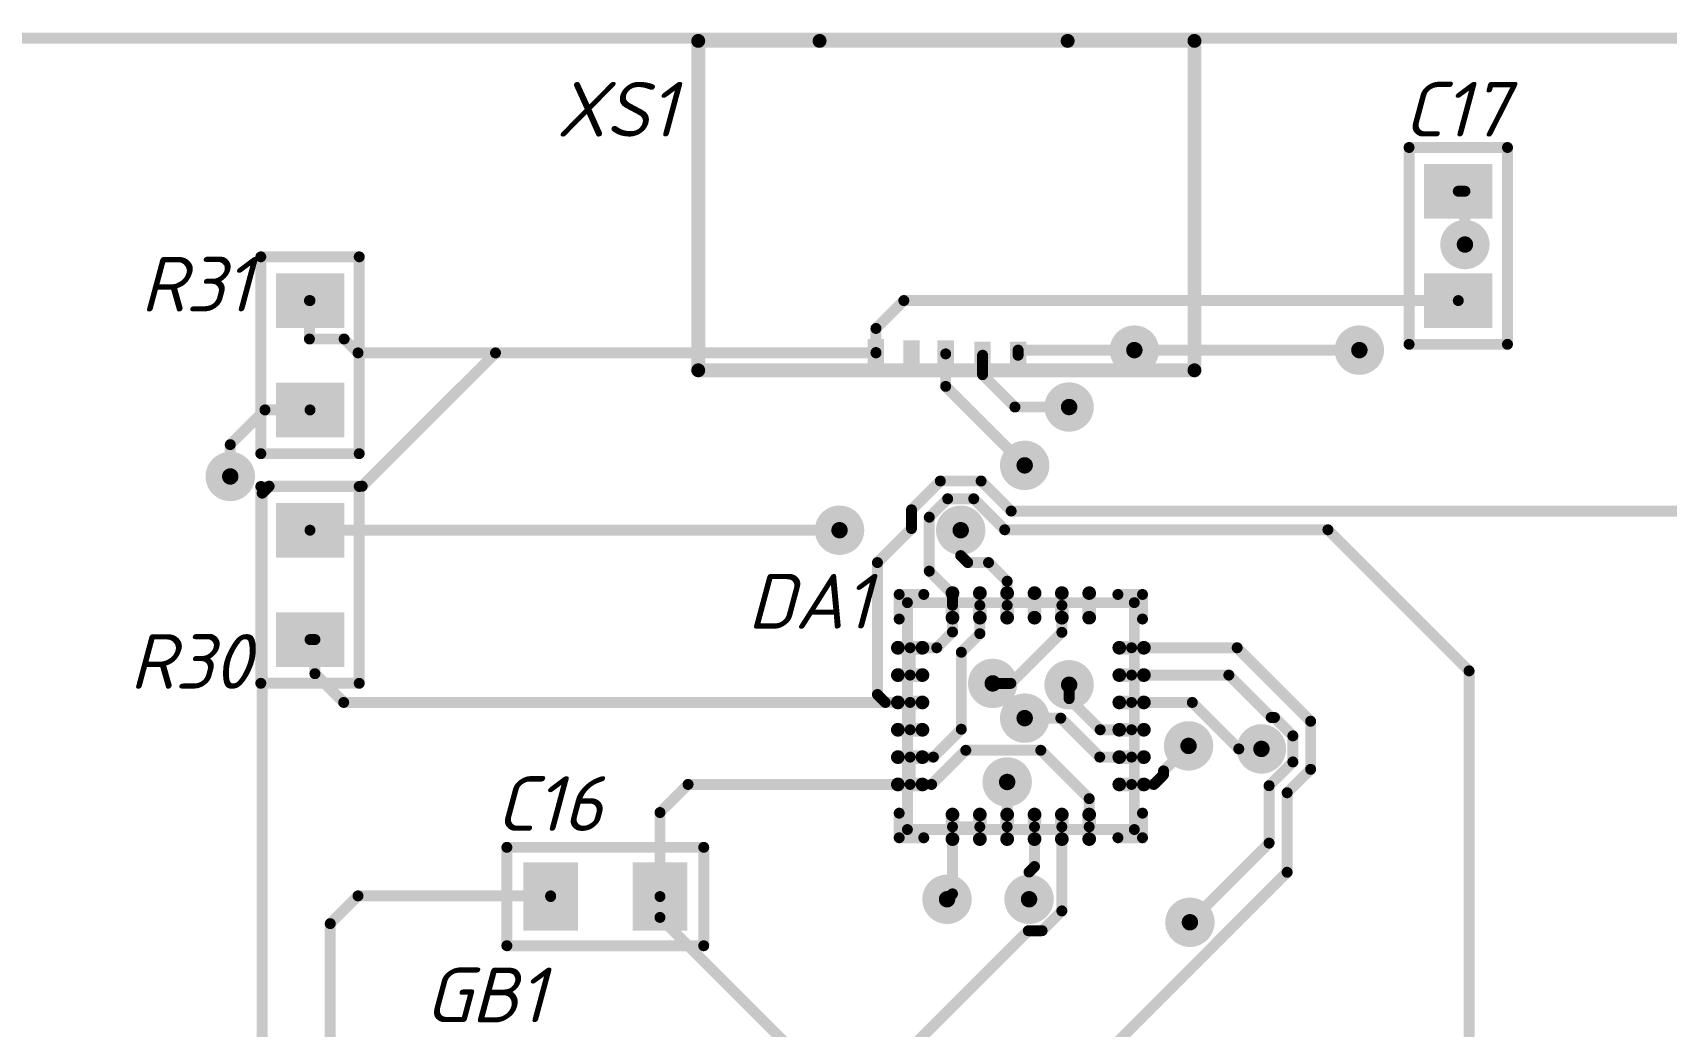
# Model space of a CAD drawing. Header units: millimetres. Extents: x 72 to 295, y 82 to 163.
# Drawn here: x 108.53 to 138.41, y 144.43 to 162.6 of the extents above; entities that cross this region are included whole.
import ezdxf

# ---------------------------------------------------------------- set-up
doc = ezdxf.new("R2010")
doc.units = ezdxf.units.MM
for name, color, linetype in [('Mechanical13', 56, 'Continuous'), ('TopLayer', 1, 'Continuous'), ('TopOverlay', 2, 'Continuous')]:
    doc.layers.add(name, color=color, linetype=linetype)
doc.styles.get("Standard").update_dxf_attribs({"font": 'isocpeui.ttf'})

# ---------------------------------------------------------------- blocks, each defined once
blk = doc.blocks.new('USB_2')
at = {"layer": 'TopLayer'}
for points in [[(2.2, -9.1), (2.2, -8.8), (1.7, -9.1), (1.7, -8.8)], [(2.175, -9.75), (2.175, -9.45), (1.675, -9.75), (1.675, -9.45)], [(2.175, -10.375), (2.175, -10.075), (1.675, -10.375), (1.675, -10.075)], [(2.15, -11.05), (2.15, -10.75), (1.65, -11.05), (1.65, -10.75)], [(2.15, -11.7), (2.15, -11.4), (1.65, -11.7), (1.65, -11.4)]]:
    blk.add_solid(points, dxfattribs=at)
at = {"layer": 'TopOverlay', "const_width": 0.254}
for points in [[(1.625, -5.7), (7.65, -5.7)], [(1.625, -5.7), (1.625, -14.775)], [(7.65, -5.7), (7.65, -7.919)], [(7.65, -7.919), (7.65, -12.456)], [(7.65, -12.456), (7.65, -14.775)], [(1.625, -14.775), (7.65, -14.775)]]:
    blk.add_lwpolyline(points, dxfattribs=at)
at = {"layer": 'TopOverlay', "const_width": 0.127}
for points in [[(1.561, -5.7, 1), (1.688, -5.7, 1)], [(1.561, -5.7, 1), (1.688, -5.7, 1)], [(7.586, -5.7, 1), (7.713, -5.7, 1)], [(7.586, -5.7, 1), (7.713, -5.7, 1)], [(7.586, -7.919, 1), (7.713, -7.919, 1)], [(7.586, -7.919, 1), (7.713, -7.919, 1)], [(7.586, -12.456, 1), (7.713, -12.456, 1)], [(7.586, -12.456, 1), (7.713, -12.456, 1)], [(1.561, -14.775, 1), (1.688, -14.775, 1)], [(1.561, -14.775, 1), (1.688, -14.775, 1)], [(7.586, -14.775, 1), (7.713, -14.775, 1)], [(7.586, -14.775, 1), (7.713, -14.775, 1)]]:
    blk.add_lwpolyline(points, format="xyb", close=True, dxfattribs=at)
blk = doc.blocks.new('CH0805R_14')
at = {"layer": 'TopLayer'}
for points in [[(-0.5, -0.625), (-0.5, 0.625), (-1.5, -0.625), (-1.5, 0.625)], [(1.5, -0.625), (1.5, 0.625), (0.5, -0.625), (0.5, 0.625)]]:
    blk.add_solid(points, dxfattribs=at)
at = {"layer": 'TopOverlay', "const_width": 0.2}
for points in [[(-1.8, -0.9), (-1.8, 0.9)], [(1.8, 0.9), (-1.8, 0.9)], [(1.8, -0.9), (1.8, 0.9)], [(1.8, -0.9), (-1.8, -0.9)]]:
    blk.add_lwpolyline(points, dxfattribs=at)
at = {"layer": 'TopOverlay', "const_width": 0.1}
for points in [[(-1.85, 0.9, 1), (-1.75, 0.9, 1)], [(-1.85, 0.9, 1), (-1.75, 0.9, 1)], [(1.75, 0.9, 1), (1.85, 0.9, 1)], [(1.75, 0.9, 1), (1.85, 0.9, 1)], [(-1.85, -0.9, 1), (-1.75, -0.9, 1)], [(-1.85, -0.9, 1), (-1.75, -0.9, 1)], [(1.75, -0.9, 1), (1.85, -0.9, 1)], [(1.75, -0.9, 1), (1.85, -0.9, 1)]]:
    blk.add_lwpolyline(points, format="xyb", close=True, dxfattribs=at)
blk = doc.blocks.new('CH0805R_15')
at = {"layer": 'TopLayer'}
for points in [[(-0.5, -0.625), (-0.5, 0.625), (-1.5, -0.625), (-1.5, 0.625)], [(1.5, -0.625), (1.5, 0.625), (0.5, -0.625), (0.5, 0.625)]]:
    blk.add_solid(points, dxfattribs=at)
at = {"layer": 'TopOverlay', "const_width": 0.2}
for points in [[(-1.8, 0.9), (-1.8, -0.9)], [(-1.8, 0.9), (1.8, 0.9)], [(1.8, 0.9), (1.8, -0.9)], [(-1.8, -0.9), (1.8, -0.9)]]:
    blk.add_lwpolyline(points, dxfattribs=at)
at = {"layer": 'TopOverlay', "const_width": 0.1}
for points in [[(-1.85, 0.9, 1), (-1.75, 0.9, 1)], [(-1.85, 0.9, 1), (-1.75, 0.9, 1)], [(1.75, 0.9, 1), (1.85, 0.9, 1)], [(1.75, 0.9, 1), (1.85, 0.9, 1)], [(-1.85, -0.9, 1), (-1.75, -0.9, 1)], [(-1.85, -0.9, 1), (-1.75, -0.9, 1)], [(1.75, -0.9, 1), (1.85, -0.9, 1)], [(1.75, -0.9, 1), (1.85, -0.9, 1)]]:
    blk.add_lwpolyline(points, format="xyb", close=True, dxfattribs=at)
blk = doc.blocks.new('BQ24295_50')
at = {"layer": 'Mechanical13', "const_width": 0.2}
for points in [[(2.075, 2.075), (-2.075, 2.075)], [(-2.075, 2.075), (-2.075, -2.075)], [(2.075, 2.075), (2.075, -2.075)], [(2.075, -2.075), (-2.075, -2.075)]]:
    blk.add_lwpolyline(points, dxfattribs=at)
at = {"layer": 'Mechanical13', "const_width": 0.1}
for points in [[(-2.125, 2.075, 1), (-2.025, 2.075, 1)], [(-2.125, 2.075, 1), (-2.025, 2.075, 1)], [(2.025, 2.075, 1), (2.125, 2.075, 1)], [(2.025, 2.075, 1), (2.125, 2.075, 1)], [(-2.125, -2.075, 1), (-2.025, -2.075, 1)], [(-2.125, -2.075, 1), (-2.025, -2.075, 1)], [(2.025, -2.075, 1), (2.125, -2.075, 1)], [(2.025, -2.075, 1), (2.125, -2.075, 1)]]:
    blk.add_lwpolyline(points, format="xyb", close=True, dxfattribs=at)
at = {"layer": 'TopLayer', "const_width": 0.25}
for points in [[(-1.25, 2.25), (-1.25, 1.8)], [(-0.75, 2.25), (-0.75, 1.8)], [(-0.25, 2.25), (-0.25, 1.8)], [(0.25, 2.25), (0.25, 1.8)], [(0.75, 2.25), (0.75, 1.8)], [(1.25, 2.25), (1.25, 1.8)], [(-2.25, 1.25), (-1.8, 1.25)], [(1.8, 1.25), (2.25, 1.25)], [(-2.25, 0.75), (-1.8, 0.75)], [(1.8, 0.75), (2.25, 0.75)], [(-2.25, 0.25), (-1.8, 0.25)], [(1.8, 0.25), (2.25, 0.25)], [(-2.25, -0.25), (-1.8, -0.25)], [(1.8, -0.25), (2.25, -0.25)], [(-2.25, -0.75), (-1.8, -0.75)], [(1.8, -0.75), (2.25, -0.75)], [(-2.25, -1.25), (-1.8, -1.25)], [(1.8, -1.25), (2.25, -1.25)], [(-1.25, -1.8), (-1.25, -2.25)], [(-0.75, -1.8), (-0.75, -2.25)], [(-0.25, -1.8), (-0.25, -2.25)], [(0.25, -1.8), (0.25, -2.25)], [(0.75, -1.8), (0.75, -2.25)], [(1.25, -1.8), (1.25, -2.25)]]:
    blk.add_lwpolyline(points, dxfattribs=at)
at = {"layer": 'TopLayer', "const_width": 0.125}
for points in [[(-1.312, 2.25, 1), (-1.188, 2.25, 1)], [(-0.812, 2.25, 1), (-0.687, 2.25, 1)], [(-0.313, 2.25, 1), (-0.188, 2.25, 1)], [(0.188, 2.25, 1), (0.313, 2.25, 1)], [(0.687, 2.25, 1), (0.812, 2.25, 1)], [(1.188, 2.25, 1), (1.313, 2.25, 1)], [(-1.312, 1.8, 1), (-1.188, 1.8, 1)], [(-0.812, 1.8, 1), (-0.687, 1.8, 1)], [(-0.313, 1.8, 1), (-0.188, 1.8, 1)], [(0.188, 1.8, 1), (0.313, 1.8, 1)], [(0.687, 1.8, 1), (0.812, 1.8, 1)], [(1.188, 1.8, 1), (1.313, 1.8, 1)], [(-2.313, 1.25, 1), (-2.188, 1.25, 1)], [(-1.863, 1.25, 1), (-1.738, 1.25, 1)], [(1.737, 1.25, 1), (1.862, 1.25, 1)], [(2.187, 1.25, 1), (2.312, 1.25, 1)], [(-2.313, 0.75, 1), (-2.188, 0.75, 1)], [(-1.863, 0.75, 1), (-1.738, 0.75, 1)], [(1.737, 0.75, 1), (1.862, 0.75, 1)], [(2.187, 0.75, 1), (2.312, 0.75, 1)], [(-2.313, 0.25, 1), (-2.188, 0.25, 1)], [(-1.863, 0.25, 1), (-1.738, 0.25, 1)], [(1.737, 0.25, 1), (1.862, 0.25, 1)], [(2.187, 0.25, 1), (2.312, 0.25, 1)], [(-2.313, -0.25, 1), (-2.188, -0.25, 1)], [(-1.863, -0.25, 1), (-1.738, -0.25, 1)], [(1.737, -0.25, 1), (1.862, -0.25, 1)], [(2.187, -0.25, 1), (2.312, -0.25, 1)], [(-2.313, -0.75, 1), (-2.188, -0.75, 1)], [(-1.863, -0.75, 1), (-1.738, -0.75, 1)], [(1.737, -0.75, 1), (1.862, -0.75, 1)], [(2.187, -0.75, 1), (2.312, -0.75, 1)], [(-2.313, -1.25, 1), (-2.188, -1.25, 1)], [(-1.863, -1.25, 1), (-1.738, -1.25, 1)], [(1.737, -1.25, 1), (1.862, -1.25, 1)], [(2.187, -1.25, 1), (2.312, -1.25, 1)], [(-1.312, -1.8, 1), (-1.188, -1.8, 1)], [(-0.812, -1.8, 1), (-0.687, -1.8, 1)], [(-0.313, -1.8, 1), (-0.188, -1.8, 1)], [(0.188, -1.8, 1), (0.313, -1.8, 1)], [(0.687, -1.8, 1), (0.812, -1.8, 1)], [(1.188, -1.8, 1), (1.313, -1.8, 1)], [(-1.312, -2.25, 1), (-1.188, -2.25, 1)], [(-0.812, -2.25, 1), (-0.687, -2.25, 1)], [(-0.313, -2.25, 1), (-0.188, -2.25, 1)], [(0.188, -2.25, 1), (0.313, -2.25, 1)], [(0.687, -2.25, 1), (0.812, -2.25, 1)], [(1.188, -2.25, 1), (1.313, -2.25, 1)]]:
    blk.add_lwpolyline(points, format="xyb", close=True, dxfattribs=at)
at = {"layer": 'TopOverlay', "const_width": 0.2}
for points in [[(-1.775, 2.225), (-2.225, 2.225)], [(-2.225, 2.225), (-2.225, 1.775)], [(2.225, 2.225), (1.775, 2.225)], [(2.225, 2.225), (2.225, 1.775)], [(-2.225, -1.775), (-2.225, -2.225)], [(2.225, -1.775), (2.225, -2.225)], [(-1.775, -2.225), (-2.225, -2.225)], [(2.225, -2.225), (1.775, -2.225)]]:
    blk.add_lwpolyline(points, dxfattribs=at)
at = {"layer": 'TopOverlay', "const_width": 0.1}
for points in [[(-2.275, 2.225, 1), (-2.175, 2.225, 1)], [(-2.275, 2.225, 1), (-2.175, 2.225, 1)], [(-1.825, 2.225, 1), (-1.725, 2.225, 1)], [(1.725, 2.225, 1), (1.825, 2.225, 1)], [(2.175, 2.225, 1), (2.275, 2.225, 1)], [(2.175, 2.225, 1), (2.275, 2.225, 1)], [(-2.275, 1.775, 1), (-2.175, 1.775, 1)], [(2.175, 1.775, 1), (2.275, 1.775, 1)], [(-2.275, -1.775, 1), (-2.175, -1.775, 1)], [(2.175, -1.775, 1), (2.275, -1.775, 1)], [(-2.275, -2.225, 1), (-2.175, -2.225, 1)], [(-2.275, -2.225, 1), (-2.175, -2.225, 1)], [(-1.825, -2.225, 1), (-1.725, -2.225, 1)], [(1.725, -2.225, 1), (1.825, -2.225, 1)], [(2.175, -2.225, 1), (2.275, -2.225, 1)], [(2.175, -2.225, 1), (2.275, -2.225, 1)]]:
    blk.add_lwpolyline(points, format="xyb", close=True, dxfattribs=at)
blk = doc.blocks.new('CH0805C_62')
at = {"layer": 'TopLayer'}
for points in [[(-0.5, -0.625), (-0.5, 0.625), (-1.5, -0.625), (-1.5, 0.625)], [(1.5, -0.625), (1.5, 0.625), (0.5, -0.625), (0.5, 0.625)]]:
    blk.add_solid(points, dxfattribs=at)
at = {"layer": 'TopOverlay', "const_width": 0.2}
for points in [[(-1.8, 0.9), (-1.8, -0.9)], [(-1.8, 0.9), (1.8, 0.9)], [(1.8, 0.9), (1.8, -0.9)], [(-1.8, -0.9), (1.8, -0.9)]]:
    blk.add_lwpolyline(points, dxfattribs=at)
at = {"layer": 'TopOverlay', "const_width": 0.1}
for points in [[(-1.85, 0.9, 1), (-1.75, 0.9, 1)], [(-1.85, 0.9, 1), (-1.75, 0.9, 1)], [(1.75, 0.9, 1), (1.85, 0.9, 1)], [(1.75, 0.9, 1), (1.85, 0.9, 1)], [(-1.85, -0.9, 1), (-1.75, -0.9, 1)], [(-1.85, -0.9, 1), (-1.75, -0.9, 1)], [(1.75, -0.9, 1), (1.85, -0.9, 1)], [(1.75, -0.9, 1), (1.85, -0.9, 1)]]:
    blk.add_lwpolyline(points, format="xyb", close=True, dxfattribs=at)
blk = doc.blocks.new('CH0805C_63')
at = {"layer": 'TopLayer'}
for points in [[(-0.5, -0.625), (-0.5, 0.625), (-1.5, -0.625), (-1.5, 0.625)], [(1.5, -0.625), (1.5, 0.625), (0.5, -0.625), (0.5, 0.625)]]:
    blk.add_solid(points, dxfattribs=at)
at = {"layer": 'TopOverlay', "const_width": 0.2}
for points in [[(-1.8, -0.9), (-1.8, 0.9)], [(-1.8, 0.9), (1.8, 0.9)], [(1.8, -0.9), (1.8, 0.9)], [(-1.8, -0.9), (1.8, -0.9)]]:
    blk.add_lwpolyline(points, dxfattribs=at)
at = {"layer": 'TopOverlay', "const_width": 0.1}
for points in [[(-1.85, 0.9, 1), (-1.75, 0.9, 1)], [(-1.85, 0.9, 1), (-1.75, 0.9, 1)], [(1.75, 0.9, 1), (1.85, 0.9, 1)], [(1.75, 0.9, 1), (1.85, 0.9, 1)], [(-1.85, -0.9, 1), (-1.75, -0.9, 1)], [(-1.85, -0.9, 1), (-1.75, -0.9, 1)], [(1.75, -0.9, 1), (1.85, -0.9, 1)], [(1.75, -0.9, 1), (1.85, -0.9, 1)]]:
    blk.add_lwpolyline(points, format="xyb", close=True, dxfattribs=at)

msp = doc.modelspace()

# ---------------------------------------------------------------- linework, layer by layer
at = {"color": 7, "const_width": 0.2}
for points in [[(72.5, 162.5), (172.5, 162.5)], [(134.6, 159.7), (134.722, 159.7)], [(134.722, 158.725), (134.722, 159.7)], [(113.589, 156.997), (113.589, 157.7)], [(113.589, 157.7), (113.6, 157.7)], [(123.95, 157.19), (124.46, 157.7)], [(124.46, 157.7), (134.6, 157.7)], [(123.95, 156.75), (123.95, 157.19)], [(113.589, 156.997), (114.224, 156.997)], [(114.224, 156.997), (114.478, 156.743)], [(126.55, 156.794), (128.676, 156.794)], [(126.55, 156.7), (126.55, 156.794)], [(128.676, 156.794), (132.791, 156.794)], [(114.478, 156.743), (116.992, 156.743)], [(114.554, 154.305), (116.992, 156.743)], [(116.992, 156.743), (123.95, 156.743)], [(123.95, 156.743), (123.95, 156.75)], [(125.225, 156.131), (125.225, 156.725)], [(125.9, 156.345), (125.9, 156.7)], [(125.9, 156.345), (126.492, 155.753)], [(125.225, 156.131), (126.67, 154.686)], [(112.141, 155.065), (112.776, 155.7)], [(112.776, 155.7), (113.6, 155.7)], [(126.492, 155.753), (127.483, 155.753)], [(112.141, 154.483), (112.141, 155.065)], [(124.6, 153.873), (125.127, 154.4)], [(125.127, 154.4), (125.873, 154.4)], [(125.873, 154.4), (126.423, 153.85)], [(112.725, 154.178), (112.852, 154.305)], [(112.725, 142.122), (112.725, 154.178)], [(112.852, 154.305), (114.554, 154.305)], [(124.925, 153.738), (125.262, 154.075)], [(125.262, 154.075), (125.738, 154.075)], [(125.738, 154.075), (126.305, 153.508)], [(124.6, 153.531), (124.6, 153.873)], [(126.423, 153.85), (152.358, 153.85)], [(113.6, 153.5), (123.284, 153.5)], [(123.977, 152.908), (124.6, 153.531)], [(124.925, 152.751), (124.925, 153.738)], [(125.5, 153.036), (125.5, 153.5)], [(126.305, 153.508), (132.216, 153.508)], [(132.216, 153.508), (134.798, 150.927)], [(123.977, 150.495), (123.977, 152.908)], [(125.5, 153.036), (125.628, 152.908)], [(125.628, 152.908), (126.009, 152.908)], [(126.009, 152.908), (126.35, 152.567)], [(124.925, 152.751), (125.35, 152.326)], [(125.35, 152.125), (125.35, 152.326)], [(126.35, 152.125), (126.35, 152.567)], [(125.35, 151.638), (125.35, 152.125)], [(125.85, 151.608), (125.85, 152.125)], [(127.35, 151.632), (127.35, 152.125)], [(113.6, 151.5), (113.69, 151.5)], [(113.69, 150.876), (113.69, 151.5)], [(125.062, 151.35), (125.35, 151.638)], [(125.511, 151.268), (125.85, 151.608)], [(126.416, 150.698), (127.35, 151.632)], [(124.575, 151.35), (125.062, 151.35)], [(124.575, 150.85), (124.575, 151.35)], [(125.511, 149.86), (125.511, 151.268)], [(128.625, 151.35), (130.556, 151.35)], [(130.556, 151.35), (131.9, 150.006)], [(113.69, 150.876), (114.216, 150.35)], [(128.625, 150.85), (130.404, 150.85)], [(130.404, 150.85), (131.179, 150.075)], [(134.798, 140.3), (134.798, 150.927)], [(123.977, 150.495), (124.122, 150.35)], [(126.086, 150.698), (126.416, 150.698)], [(127.483, 150.419), (127.483, 150.673)], [(114.216, 150.35), (124.122, 150.35)], [(124.122, 150.35), (124.575, 150.35)], [(124.575, 149.85), (124.575, 150.35)], [(127.483, 150.419), (128.051, 149.85)], [(128.625, 150.35), (129.736, 150.35)], [(129.736, 150.35), (130.586, 149.5)], [(126.67, 150.063), (127.33, 150.063)], [(127.33, 150.063), (128.043, 149.35)], [(131.179, 150.075), (131.238, 150.075)], [(131.238, 150.075), (131.575, 149.738)], [(131.9, 149.127), (131.9, 150.006)], [(125.001, 149.35), (125.511, 149.86)], [(128.051, 149.85), (128.625, 149.85)], [(131.575, 149.262), (131.575, 149.738)], [(124.575, 149.35), (125.001, 149.35)], [(124.575, 148.85), (124.575, 149.35)], [(124.968, 148.85), (125.593, 149.475)], [(125.593, 149.475), (126.965, 149.475)], [(126.965, 149.475), (127.85, 148.59)], [(128.043, 149.35), (128.625, 149.35)], [(129.21, 149.098), (129.667, 149.555)], [(130.586, 149.5), (131, 149.5)], [(129.032, 148.85), (129.21, 149.028)], [(129.21, 149.028), (129.21, 149.098)], [(131.14, 148.827), (131.575, 149.262)], [(131.47, 148.698), (131.9, 149.127)], [(120, 148.336), (120.514, 148.85)], [(120.514, 148.85), (124.575, 148.85)], [(124.575, 148.85), (124.968, 148.85)], [(126.35, 148.075), (126.35, 148.895)], [(128.625, 148.85), (129.032, 148.85)], [(131.14, 147.777), (131.14, 148.827)], [(131.47, 147.244), (131.47, 148.698)], [(127.85, 148.075), (127.85, 148.59)], [(120, 146.8), (120, 148.336)], [(125.35, 148.075), (125.85, 148.075)], [(125.35, 146.85), (125.35, 148.075)], [(126.85, 147.348), (126.85, 148.075)], [(127.35, 146.537), (127.35, 148.075)], [(129.692, 146.329), (131.14, 147.777)], [(126.75, 147.248), (126.85, 147.348)], [(126.75, 146.75), (126.75, 147.248)], [(127.6, 143.373), (131.47, 147.244)], [(113.97, 146.304), (114.478, 146.812)], [(114.478, 146.812), (118, 146.812)], [(118, 146.8), (118, 146.812)], [(120, 146.418), (120, 146.8)], [(125.25, 146.75), (125.35, 146.85)], [(113.97, 142.982), (113.97, 146.304)], [(120, 146.418), (122.4, 144.018)], [(126.988, 146.175), (127.35, 146.537)], [(124.4, 143.838), (126.737, 146.175)], [(126.737, 146.175), (126.988, 146.175)]]:
    msp.add_lwpolyline(points, dxfattribs=at)
at = {"color": 7}
for points, const_width in [([(134.55, 159.7, 1), (134.65, 159.7, 1)], 0.1), ([(134.672, 159.7, 1), (134.772, 159.7, 1)], 0.1), ([(134.672, 159.7, 1), (134.772, 159.7, 1)], 0.1), ([(134.496, 158.725, 1), (134.947, 158.725, 1)], 0.452), ([(134.547, 158.725, 1), (134.897, 158.725, 1)], 0.35), ([(134.547, 158.725, 1), (134.897, 158.725, 1)], 0.35), ([(134.647, 158.725, 1), (134.797, 158.725, 1)], 0.15), ([(134.672, 158.725, 1), (134.772, 158.725, 1)], 0.1), ([(113.539, 157.7, 1), (113.639, 157.7, 1)], 0.1), ([(113.539, 157.7, 1), (113.639, 157.7, 1)], 0.1), ([(113.55, 157.7, 1), (113.65, 157.7, 1)], 0.1), ([(124.41, 157.7, 1), (124.51, 157.7, 1)], 0.1), ([(124.41, 157.7, 1), (124.51, 157.7, 1)], 0.1), ([(134.55, 157.7, 1), (134.65, 157.7, 1)], 0.1), ([(123.9, 157.19, 1), (124, 157.19, 1)], 0.1), ([(123.9, 157.19, 1), (124, 157.19, 1)], 0.1), ([(128.451, 156.794, 1), (128.902, 156.794, 1)], 0.452), ([(132.565, 156.794, 1), (133.017, 156.794, 1)], 0.452), ([(113.539, 156.997, 1), (113.639, 156.997, 1)], 0.1), ([(113.539, 156.997, 1), (113.639, 156.997, 1)], 0.1), ([(114.174, 156.997, 1), (114.274, 156.997, 1)], 0.1), ([(114.174, 156.997, 1), (114.274, 156.997, 1)], 0.1), ([(126.5, 156.794, 1), (126.6, 156.794, 1)], 0.1), ([(126.5, 156.794, 1), (126.6, 156.794, 1)], 0.1), ([(128.501, 156.794, 1), (128.851, 156.794, 1)], 0.35), ([(128.501, 156.794, 1), (128.851, 156.794, 1)], 0.35), ([(128.601, 156.794, 1), (128.751, 156.794, 1)], 0.15), ([(128.626, 156.794, 1), (128.726, 156.794, 1)], 0.1), ([(128.626, 156.794, 1), (128.726, 156.794, 1)], 0.1), ([(132.616, 156.794, 1), (132.966, 156.794, 1)], 0.35), ([(132.616, 156.794, 1), (132.966, 156.794, 1)], 0.35), ([(132.716, 156.794, 1), (132.866, 156.794, 1)], 0.15), ([(132.741, 156.794, 1), (132.841, 156.794, 1)], 0.1), ([(114.428, 156.743, 1), (114.528, 156.743, 1)], 0.1), ([(114.428, 156.743, 1), (114.528, 156.743, 1)], 0.1), ([(116.942, 156.743, 1), (117.042, 156.743, 1)], 0.1), ([(116.942, 156.743, 1), (117.042, 156.743, 1)], 0.1), ([(116.942, 156.743, 1), (117.042, 156.743, 1)], 0.1), ([(123.9, 156.75, 1), (124, 156.75, 1)], 0.1), ([(123.9, 156.75, 1), (124, 156.75, 1)], 0.1), ([(123.9, 156.743, 1), (124, 156.743, 1)], 0.1), ([(123.9, 156.743, 1), (124, 156.743, 1)], 0.1), ([(125.175, 156.725, 1), (125.275, 156.725, 1)], 0.1), ([(125.85, 156.7, 1), (125.95, 156.7, 1)], 0.1), ([(126.5, 156.7, 1), (126.6, 156.7, 1)], 0.1), ([(125.85, 156.345, 1), (125.95, 156.345, 1)], 0.1), ([(125.85, 156.345, 1), (125.95, 156.345, 1)], 0.1), ([(125.175, 156.131, 1), (125.275, 156.131, 1)], 0.1), ([(125.175, 156.131, 1), (125.275, 156.131, 1)], 0.1), ([(127.257, 155.753, 1), (127.708, 155.753, 1)], 0.452), ([(127.308, 155.753, 1), (127.658, 155.753, 1)], 0.35), ([(127.308, 155.753, 1), (127.658, 155.753, 1)], 0.35), ([(112.726, 155.7, 1), (112.826, 155.7, 1)], 0.1), ([(112.726, 155.7, 1), (112.826, 155.7, 1)], 0.1), ([(113.55, 155.7, 1), (113.65, 155.7, 1)], 0.1), ([(126.442, 155.753, 1), (126.542, 155.753, 1)], 0.1), ([(126.442, 155.753, 1), (126.542, 155.753, 1)], 0.1), ([(127.408, 155.753, 1), (127.558, 155.753, 1)], 0.15), ([(127.433, 155.753, 1), (127.533, 155.753, 1)], 0.1), ([(112.091, 155.065, 1), (112.191, 155.065, 1)], 0.1), ([(112.091, 155.065, 1), (112.191, 155.065, 1)], 0.1), ([(126.444, 154.686, 1), (126.896, 154.686, 1)], 0.452), ([(111.915, 154.483, 1), (112.367, 154.483, 1)], 0.452), ([(111.966, 154.483, 1), (112.316, 154.483, 1)], 0.35), ([(111.966, 154.483, 1), (112.316, 154.483, 1)], 0.35), ([(126.495, 154.686, 1), (126.845, 154.686, 1)], 0.35), ([(126.495, 154.686, 1), (126.845, 154.686, 1)], 0.35), ([(126.595, 154.686, 1), (126.745, 154.686, 1)], 0.15), ([(126.62, 154.686, 1), (126.72, 154.686, 1)], 0.1), ([(112.066, 154.483, 1), (112.216, 154.483, 1)], 0.15), ([(112.091, 154.483, 1), (112.191, 154.483, 1)], 0.1), ([(125.077, 154.4, 1), (125.177, 154.4, 1)], 0.1), ([(125.077, 154.4, 1), (125.177, 154.4, 1)], 0.1), ([(125.823, 154.4, 1), (125.923, 154.4, 1)], 0.1), ([(125.823, 154.4, 1), (125.923, 154.4, 1)], 0.1), ([(112.675, 154.178, 1), (112.775, 154.178, 1)], 0.1), ([(112.675, 154.178, 1), (112.775, 154.178, 1)], 0.1), ([(112.802, 154.305, 1), (112.902, 154.305, 1)], 0.1), ([(112.802, 154.305, 1), (112.902, 154.305, 1)], 0.1), ([(114.504, 154.305, 1), (114.604, 154.305, 1)], 0.1), ([(114.504, 154.305, 1), (114.604, 154.305, 1)], 0.1), ([(125.212, 154.075, 1), (125.312, 154.075, 1)], 0.1), ([(125.212, 154.075, 1), (125.312, 154.075, 1)], 0.1), ([(125.688, 154.075, 1), (125.788, 154.075, 1)], 0.1), ([(125.688, 154.075, 1), (125.788, 154.075, 1)], 0.1), ([(123.058, 153.5, 1), (123.51, 153.5, 1)], 0.452), ([(124.55, 153.873, 1), (124.65, 153.873, 1)], 0.1), ([(124.55, 153.873, 1), (124.65, 153.873, 1)], 0.1), ([(125.274, 153.5, 1), (125.726, 153.5, 1)], 0.452), ([(126.373, 153.85, 1), (126.473, 153.85, 1)], 0.1), ([(126.373, 153.85, 1), (126.473, 153.85, 1)], 0.1), ([(113.55, 153.5, 1), (113.65, 153.5, 1)], 0.1), ([(123.109, 153.5, 1), (123.459, 153.5, 1)], 0.35), ([(123.109, 153.5, 1), (123.459, 153.5, 1)], 0.35), ([(123.209, 153.5, 1), (123.359, 153.5, 1)], 0.15), ([(123.234, 153.5, 1), (123.334, 153.5, 1)], 0.1), ([(124.55, 153.531, 1), (124.65, 153.531, 1)], 0.1), ([(124.55, 153.531, 1), (124.65, 153.531, 1)], 0.1), ([(124.875, 153.738, 1), (124.975, 153.738, 1)], 0.1), ([(124.875, 153.738, 1), (124.975, 153.738, 1)], 0.1), ([(125.325, 153.5, 1), (125.675, 153.5, 1)], 0.35), ([(125.325, 153.5, 1), (125.675, 153.5, 1)], 0.35), ([(125.425, 153.5, 1), (125.575, 153.5, 1)], 0.15), ([(125.45, 153.5, 1), (125.55, 153.5, 1)], 0.1), ([(126.255, 153.508, 1), (126.355, 153.508, 1)], 0.1), ([(126.255, 153.508, 1), (126.355, 153.508, 1)], 0.1), ([(132.166, 153.508, 1), (132.266, 153.508, 1)], 0.1), ([(132.166, 153.508, 1), (132.266, 153.508, 1)], 0.1), ([(123.927, 152.908, 1), (124.027, 152.908, 1)], 0.1), ([(123.927, 152.908, 1), (124.027, 152.908, 1)], 0.1), ([(125.45, 153.036, 1), (125.55, 153.036, 1)], 0.1), ([(125.45, 153.036, 1), (125.55, 153.036, 1)], 0.1), ([(125.578, 152.908, 1), (125.678, 152.908, 1)], 0.1), ([(125.578, 152.908, 1), (125.678, 152.908, 1)], 0.1), ([(125.959, 152.908, 1), (126.059, 152.908, 1)], 0.1), ([(125.959, 152.908, 1), (126.059, 152.908, 1)], 0.1), ([(124.875, 152.751, 1), (124.975, 152.751, 1)], 0.1), ([(124.875, 152.751, 1), (124.975, 152.751, 1)], 0.1), ([(125.3, 152.326, 1), (125.4, 152.326, 1)], 0.1), ([(125.3, 152.326, 1), (125.4, 152.326, 1)], 0.1), ([(126.3, 152.567, 1), (126.4, 152.567, 1)], 0.1), ([(126.3, 152.567, 1), (126.4, 152.567, 1)], 0.1), ([(125.3, 152.125, 1), (125.4, 152.125, 1)], 0.1), ([(125.3, 152.125, 1), (125.4, 152.125, 1)], 0.1), ([(125.8, 152.125, 1), (125.9, 152.125, 1)], 0.1), ([(126.3, 152.125, 1), (126.4, 152.125, 1)], 0.1), ([(127.3, 152.125, 1), (127.4, 152.125, 1)], 0.1), ([(113.55, 151.5, 1), (113.65, 151.5, 1)], 0.1), ([(113.64, 151.5, 1), (113.74, 151.5, 1)], 0.1), ([(113.64, 151.5, 1), (113.74, 151.5, 1)], 0.1), ([(125.3, 151.638, 1), (125.4, 151.638, 1)], 0.1), ([(125.3, 151.638, 1), (125.4, 151.638, 1)], 0.1), ([(125.8, 151.608, 1), (125.9, 151.608, 1)], 0.1), ([(125.8, 151.608, 1), (125.9, 151.608, 1)], 0.1), ([(127.3, 151.632, 1), (127.4, 151.632, 1)], 0.1), ([(127.3, 151.632, 1), (127.4, 151.632, 1)], 0.1), ([(124.525, 151.35, 1), (124.625, 151.35, 1)], 0.1), ([(124.525, 151.35, 1), (124.625, 151.35, 1)], 0.1), ([(125.012, 151.35, 1), (125.112, 151.35, 1)], 0.1), ([(125.012, 151.35, 1), (125.112, 151.35, 1)], 0.1), ([(125.461, 151.268, 1), (125.561, 151.268, 1)], 0.1), ([(125.461, 151.268, 1), (125.561, 151.268, 1)], 0.1), ([(128.575, 151.35, 1), (128.675, 151.35, 1)], 0.1), ([(130.506, 151.35, 1), (130.606, 151.35, 1)], 0.1), ([(130.506, 151.35, 1), (130.606, 151.35, 1)], 0.1), ([(113.64, 150.876, 1), (113.74, 150.876, 1)], 0.1), ([(113.64, 150.876, 1), (113.74, 150.876, 1)], 0.1), ([(124.525, 150.85, 1), (124.625, 150.85, 1)], 0.1), ([(125.86, 150.698, 1), (126.311, 150.698, 1)], 0.452), ([(125.911, 150.698, 1), (126.261, 150.698, 1)], 0.35), ([(125.911, 150.698, 1), (126.261, 150.698, 1)], 0.35), ([(127.257, 150.673, 1), (127.708, 150.673, 1)], 0.452), ([(127.308, 150.673, 1), (127.658, 150.673, 1)], 0.35), ([(127.308, 150.673, 1), (127.658, 150.673, 1)], 0.35), ([(128.575, 150.85, 1), (128.675, 150.85, 1)], 0.1), ([(130.354, 150.85, 1), (130.454, 150.85, 1)], 0.1), ([(130.354, 150.85, 1), (130.454, 150.85, 1)], 0.1), ([(134.748, 150.927, 1), (134.848, 150.927, 1)], 0.1), ([(134.748, 150.927, 1), (134.848, 150.927, 1)], 0.1), ([(123.927, 150.495, 1), (124.027, 150.495, 1)], 0.1), ([(123.927, 150.495, 1), (124.027, 150.495, 1)], 0.1), ([(126.011, 150.698, 1), (126.161, 150.698, 1)], 0.15), ([(126.036, 150.698, 1), (126.136, 150.698, 1)], 0.1), ([(126.366, 150.698, 1), (126.466, 150.698, 1)], 0.1), ([(126.366, 150.698, 1), (126.466, 150.698, 1)], 0.1), ([(127.408, 150.673, 1), (127.558, 150.673, 1)], 0.15), ([(127.433, 150.673, 1), (127.533, 150.673, 1)], 0.1), ([(114.166, 150.35, 1), (114.266, 150.35, 1)], 0.1), ([(114.166, 150.35, 1), (114.266, 150.35, 1)], 0.1), ([(124.072, 150.35, 1), (124.172, 150.35, 1)], 0.1), ([(124.072, 150.35, 1), (124.172, 150.35, 1)], 0.1), ([(124.072, 150.35, 1), (124.172, 150.35, 1)], 0.1), ([(124.525, 150.35, 1), (124.625, 150.35, 1)], 0.1), ([(124.525, 150.35, 1), (124.625, 150.35, 1)], 0.1), ([(126.444, 150.063, 1), (126.896, 150.063, 1)], 0.452), ([(126.495, 150.063, 1), (126.845, 150.063, 1)], 0.35), ([(126.495, 150.063, 1), (126.845, 150.063, 1)], 0.35), ([(127.433, 150.419, 1), (127.533, 150.419, 1)], 0.1), ([(127.433, 150.419, 1), (127.533, 150.419, 1)], 0.1), ([(128.575, 150.35, 1), (128.675, 150.35, 1)], 0.1), ([(129.686, 150.35, 1), (129.786, 150.35, 1)], 0.1), ([(129.686, 150.35, 1), (129.786, 150.35, 1)], 0.1), ([(126.595, 150.063, 1), (126.745, 150.063, 1)], 0.15), ([(126.62, 150.063, 1), (126.72, 150.063, 1)], 0.1), ([(127.28, 150.063, 1), (127.38, 150.063, 1)], 0.1), ([(127.28, 150.063, 1), (127.38, 150.063, 1)], 0.1), ([(129.441, 149.555, 1), (129.893, 149.555, 1)], 0.452), ([(131.129, 150.075, 1), (131.229, 150.075, 1)], 0.1), ([(131.129, 150.075, 1), (131.229, 150.075, 1)], 0.1), ([(131.188, 150.075, 1), (131.288, 150.075, 1)], 0.1), ([(131.188, 150.075, 1), (131.288, 150.075, 1)], 0.1), ([(131.85, 150.006, 1), (131.95, 150.006, 1)], 0.1), ([(131.85, 150.006, 1), (131.95, 150.006, 1)], 0.1), ([(124.525, 149.85, 1), (124.625, 149.85, 1)], 0.1), ([(125.461, 149.86, 1), (125.561, 149.86, 1)], 0.1), ([(125.461, 149.86, 1), (125.561, 149.86, 1)], 0.1), ([(128.001, 149.85, 1), (128.101, 149.85, 1)], 0.1), ([(128.001, 149.85, 1), (128.101, 149.85, 1)], 0.1), ([(128.575, 149.85, 1), (128.675, 149.85, 1)], 0.1), ([(129.492, 149.555, 1), (129.842, 149.555, 1)], 0.35), ([(129.492, 149.555, 1), (129.842, 149.555, 1)], 0.35), ([(129.592, 149.555, 1), (129.742, 149.555, 1)], 0.15), ([(130.774, 149.5, 1), (131.226, 149.5, 1)], 0.452), ([(130.825, 149.5, 1), (131.175, 149.5, 1)], 0.35), ([(130.825, 149.5, 1), (131.175, 149.5, 1)], 0.35), ([(131.525, 149.738, 1), (131.625, 149.738, 1)], 0.1), ([(131.525, 149.738, 1), (131.625, 149.738, 1)], 0.1), ([(124.525, 149.35, 1), (124.625, 149.35, 1)], 0.1), ([(124.525, 149.35, 1), (124.625, 149.35, 1)], 0.1), ([(124.951, 149.35, 1), (125.051, 149.35, 1)], 0.1), ([(124.951, 149.35, 1), (125.051, 149.35, 1)], 0.1), ([(125.543, 149.475, 1), (125.643, 149.475, 1)], 0.1), ([(125.543, 149.475, 1), (125.643, 149.475, 1)], 0.1), ([(126.915, 149.475, 1), (127.015, 149.475, 1)], 0.1), ([(126.915, 149.475, 1), (127.015, 149.475, 1)], 0.1), ([(127.993, 149.35, 1), (128.093, 149.35, 1)], 0.1), ([(127.993, 149.35, 1), (128.093, 149.35, 1)], 0.1), ([(128.575, 149.35, 1), (128.675, 149.35, 1)], 0.1), ([(129.617, 149.555, 1), (129.717, 149.555, 1)], 0.1), ([(130.536, 149.5, 1), (130.636, 149.5, 1)], 0.1), ([(130.536, 149.5, 1), (130.636, 149.5, 1)], 0.1), ([(130.925, 149.5, 1), (131.075, 149.5, 1)], 0.15), ([(130.95, 149.5, 1), (131.05, 149.5, 1)], 0.1), ([(126.124, 148.895, 1), (126.576, 148.895, 1)], 0.452), ([(126.175, 148.895, 1), (126.525, 148.895, 1)], 0.35), ([(126.175, 148.895, 1), (126.525, 148.895, 1)], 0.35), ([(129.16, 149.098, 1), (129.26, 149.098, 1)], 0.1), ([(129.16, 149.098, 1), (129.26, 149.098, 1)], 0.1), ([(129.16, 149.028, 1), (129.26, 149.028, 1)], 0.1), ([(129.16, 149.028, 1), (129.26, 149.028, 1)], 0.1), ([(131.525, 149.262, 1), (131.625, 149.262, 1)], 0.1), ([(131.525, 149.262, 1), (131.625, 149.262, 1)], 0.1), ([(131.85, 149.127, 1), (131.95, 149.127, 1)], 0.1), ([(131.85, 149.127, 1), (131.95, 149.127, 1)], 0.1), ([(120.464, 148.85, 1), (120.564, 148.85, 1)], 0.1), ([(120.464, 148.85, 1), (120.564, 148.85, 1)], 0.1), ([(124.525, 148.85, 1), (124.625, 148.85, 1)], 0.1), ([(124.525, 148.85, 1), (124.625, 148.85, 1)], 0.1), ([(124.525, 148.85, 1), (124.625, 148.85, 1)], 0.1), ([(124.918, 148.85, 1), (125.018, 148.85, 1)], 0.1), ([(124.918, 148.85, 1), (125.018, 148.85, 1)], 0.1), ([(126.275, 148.895, 1), (126.425, 148.895, 1)], 0.15), ([(126.3, 148.895, 1), (126.4, 148.895, 1)], 0.1), ([(128.575, 148.85, 1), (128.675, 148.85, 1)], 0.1), ([(128.982, 148.85, 1), (129.082, 148.85, 1)], 0.1), ([(128.982, 148.85, 1), (129.082, 148.85, 1)], 0.1), ([(131.09, 148.827, 1), (131.19, 148.827, 1)], 0.1), ([(131.09, 148.827, 1), (131.19, 148.827, 1)], 0.1), ([(131.42, 148.698, 1), (131.52, 148.698, 1)], 0.1), ([(131.42, 148.698, 1), (131.52, 148.698, 1)], 0.1), ([(127.8, 148.59, 1), (127.9, 148.59, 1)], 0.1), ([(127.8, 148.59, 1), (127.9, 148.59, 1)], 0.1), ([(119.95, 148.336, 1), (120.05, 148.336, 1)], 0.1), ([(119.95, 148.336, 1), (120.05, 148.336, 1)], 0.1), ([(125.3, 148.075, 1), (125.4, 148.075, 1)], 0.1), ([(125.3, 148.075, 1), (125.4, 148.075, 1)], 0.1), ([(125.8, 148.075, 1), (125.9, 148.075, 1)], 0.1), ([(126.3, 148.075, 1), (126.4, 148.075, 1)], 0.1), ([(126.8, 148.075, 1), (126.9, 148.075, 1)], 0.1), ([(127.3, 148.075, 1), (127.4, 148.075, 1)], 0.1), ([(127.8, 148.075, 1), (127.9, 148.075, 1)], 0.1), ([(131.09, 147.777, 1), (131.19, 147.777, 1)], 0.1), ([(131.09, 147.777, 1), (131.19, 147.777, 1)], 0.1), ([(126.7, 147.248, 1), (126.8, 147.248, 1)], 0.1), ([(126.7, 147.248, 1), (126.8, 147.248, 1)], 0.1), ([(126.8, 147.348, 1), (126.9, 147.348, 1)], 0.1), ([(126.8, 147.348, 1), (126.9, 147.348, 1)], 0.1), ([(131.42, 147.244, 1), (131.52, 147.244, 1)], 0.1), ([(131.42, 147.244, 1), (131.52, 147.244, 1)], 0.1), ([(125.024, 146.75, 1), (125.476, 146.75, 1)], 0.452), ([(125.075, 146.75, 1), (125.425, 146.75, 1)], 0.35), ([(125.075, 146.75, 1), (125.425, 146.75, 1)], 0.35), ([(126.524, 146.75, 1), (126.976, 146.75, 1)], 0.452), ([(126.575, 146.75, 1), (126.925, 146.75, 1)], 0.35), ([(126.575, 146.75, 1), (126.925, 146.75, 1)], 0.35), ([(114.428, 146.812, 1), (114.528, 146.812, 1)], 0.1), ([(114.428, 146.812, 1), (114.528, 146.812, 1)], 0.1), ([(117.95, 146.812, 1), (118.05, 146.812, 1)], 0.1), ([(117.95, 146.812, 1), (118.05, 146.812, 1)], 0.1), ([(117.95, 146.8, 1), (118.05, 146.8, 1)], 0.1), ([(119.95, 146.8, 1), (120.05, 146.8, 1)], 0.1), ([(119.95, 146.8, 1), (120.05, 146.8, 1)], 0.1), ([(125.175, 146.75, 1), (125.325, 146.75, 1)], 0.15), ([(125.2, 146.75, 1), (125.3, 146.75, 1)], 0.1), ([(125.3, 146.85, 1), (125.4, 146.85, 1)], 0.1), ([(125.3, 146.85, 1), (125.4, 146.85, 1)], 0.1), ([(126.675, 146.75, 1), (126.825, 146.75, 1)], 0.15), ([(126.7, 146.75, 1), (126.8, 146.75, 1)], 0.1), ([(129.467, 146.329, 1), (129.918, 146.329, 1)], 0.452), ([(113.92, 146.304, 1), (114.02, 146.304, 1)], 0.1), ([(113.92, 146.304, 1), (114.02, 146.304, 1)], 0.1), ([(119.95, 146.418, 1), (120.05, 146.418, 1)], 0.1), ([(119.95, 146.418, 1), (120.05, 146.418, 1)], 0.1), ([(127.3, 146.537, 1), (127.4, 146.537, 1)], 0.1), ([(127.3, 146.537, 1), (127.4, 146.537, 1)], 0.1), ([(129.517, 146.329, 1), (129.867, 146.329, 1)], 0.35), ([(129.517, 146.329, 1), (129.867, 146.329, 1)], 0.35), ([(129.617, 146.329, 1), (129.767, 146.329, 1)], 0.15), ([(129.642, 146.329, 1), (129.742, 146.329, 1)], 0.1), ([(126.687, 146.175, 1), (126.787, 146.175, 1)], 0.1), ([(126.687, 146.175, 1), (126.787, 146.175, 1)], 0.1), ([(126.938, 146.175, 1), (127.038, 146.175, 1)], 0.1), ([(126.938, 146.175, 1), (127.038, 146.175, 1)], 0.1)]:
    msp.add_lwpolyline(points, format="xyb", close=True, dxfattribs=dict(at, const_width=const_width))

# ---------------------------------------------------------------- block references
for name, p, rotation in [('USB_2', (115, 154.8), 90), ('CH0805C_62', (134.6, 158.7), 90), ('CH0805R_14', (113.6, 156.7), 270), ('CH0805R_15', (113.6, 152.5), 90), ('BQ24295_50', (126.6, 150.1), 180)]:
    msp.add_blockref(name, p, dxfattribs=dict(at, rotation=rotation))
msp.add_blockref('CH0805C_63', (119, 146.8), dxfattribs=at)

# ---------------------------------------------------------------- texts
for s, p in [('XS1', (118.1, 160.7)), ('C17', (133.6, 160.7)), ('R31', (110.5, 157.5)), ('DA1', (121.6, 151.7)), ('R30', (110.3, 150.6)), ('C16', (117, 148)), ('GB1', (115.7, 144.5))]:
    msp.add_text(s, height=1, dxfattribs=at).set_placement(p)

doc.saveas('drawing.dxf')
